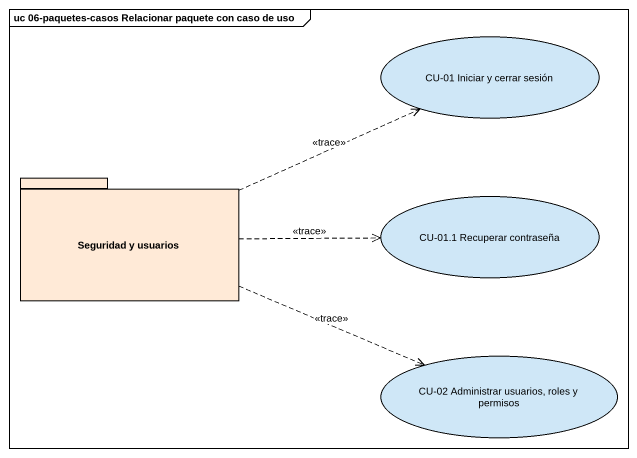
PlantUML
@startuml
mainframe uc 06-paquetes-casos Relacionar paquete con caso de uso
usecase "CU-01 Iniciar y cerrar sesión" as CU_01_Iniciar_y_cerrar #CFE7F7
package "Seguridad y usuarios" as Seguridad_y_usuarios #FFEAD7 {
}
usecase "CU-01.1 Recuperar contraseña" as CU_01_1_Recuperar_contraseña #CFE7F7
usecase "CU-02 Administrar usuarios, roles y permisos" as CU_02_Administrar_usuarios #CFE7F7
Seguridad_y_usuarios .right.> CU_01_Iniciar_y_cerrar : <<trace>>
Seguridad_y_usuarios .right.> CU_01_1_Recuperar_contraseña : <<trace>>
Seguridad_y_usuarios .right.> CU_02_Administrar_usuarios : <<trace>>
@enduml
